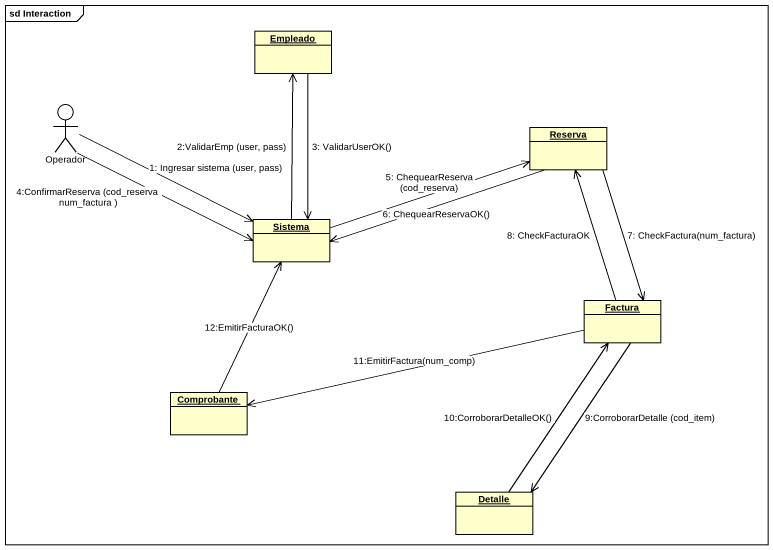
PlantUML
@startuml
mainframe sd Interaction
allowmixing
hide circle
hide empty members
object Empleado
actor Operador
object Reserva
object Sistema
object Factura
object Comprobante
object Detalle
Empleado --> Sistema : 3: ValidarUserOK()
Operador -right-> Sistema : 4:ConfirmarReserva (cod_reserva num_factura )
Operador -right-> Sistema : 1: Ingresar sistema (user, pass)
Reserva -left-> Sistema : 6: ChequearReservaOK()
Reserva <-- Factura : 8: CheckFacturaOK
Sistema -up-> Empleado : 2:ValidarEmp (user, pass)
Sistema -right-> Reserva : 5: ChequearReserva (cod_reserva)
Factura <-up- Reserva : 7: CheckFactura(num_factura)
Factura -left-> Comprobante : 11:EmitirFactura(num_comp)
Factura <-- Detalle : 10:CorroborarDetalleOK()
Comprobante -up-> Sistema : 12:EmitirFacturaOK()
Detalle <-up- Factura : 9:CorroborarDetalle (cod_item)
@enduml
